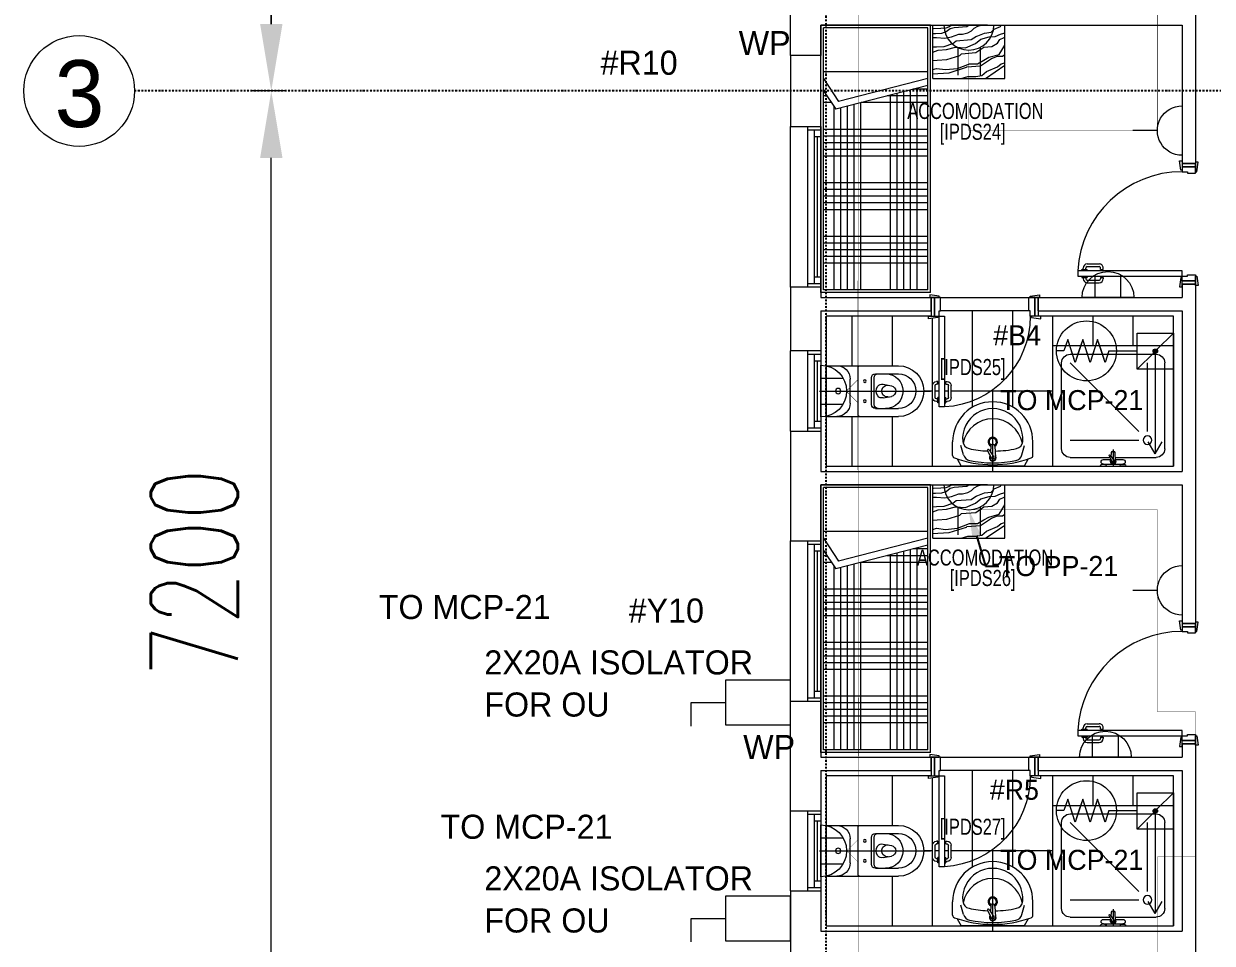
# Model space of a CAD drawing. Header units: metres. Extents: x 85953 to 212055, y -1481497 to -1363692.
# Drawn here: x 94620 to 103501, y -1388507 to -1381635 of the extents above; entities that cross this region are included whole.
import ezdxf
from ezdxf import colors
from ezdxf.entities.mleader import LeaderData, LeaderLine
from ezdxf.math import Vec2, Vec3

# ---------------------------------------------------------------- set-up
doc = ezdxf.new("R2010")
doc.units = ezdxf.units.M
doc.linetypes.add('DASHDOT', pattern=[25.4, 12.7, -6.35, 0, -6.35])
doc.layers.get('Defpoints').update_dxf_attribs({"lineweight": 0})
for name, color, linetype, lineweight in [('72_EGR_BASE_TEXT', 8, 'Continuous', 0), ('Aluminum', 8, 'Continuous', 0), ('AxisBalloons_2', 8, 'Continuous', 0), ('car', 8, 'Continuous', 0), ('Dims', 8, 'Continuous', 0), ('Medical Equipment and Furniture', 8, 'Continuous', 0), ('Proj', 8, 'Continuous', 0), ('SANIT', 8, 'Continuous', 0), ('Structure', 8, 'Continuous', 9), ('TEXT', 8, 'Continuous', 0), ('Tiles', 8, 'Continuous', 0), ('Walls', 8, 'Continuous', 0), ('Wooden Joinery', 8, 'Continuous', 0)]:
    doc.layers.add(name, color=color, linetype=linetype, lineweight=lineweight)
doc.layers.add('AMA-SO-POWER', color=7, linetype='Continuous', true_color=0x487e3e)
doc.layers.add('axes', color=8, linetype='Continuous')
for name, color, linetype, lineweight, true_color in [('E-POWR', 7, 'Continuous', 9, 0x487e3e), ('E-POWR-IDEN _1-100_', 7, 'Continuous', 9, 0x487e3e), ('E-PW', 7, 'Continuous', 9, 0x487e3e), ('EXF', 7, 'Continuous', 0, 0x487e3e)]:
    doc.layers.add(name, color=color, linetype=linetype, lineweight=lineweight, true_color=true_color)
doc.styles.add('DIMENSION', font='romans.shx', dxfattribs={"width": 0.7})
doc.styles.add('Optima_5', font='', dxfattribs={"height": 3.001645})
doc.styles.get("Standard").update_dxf_attribs({"font": 'GOTHIC.TTF'})
doc.styles.add('X3G_ENTITY_2587EA', font='swisscl.ttf', dxfattribs={"height": 200})
doc.styles.get('Optima_5').set_extended_font_data('Optima')
doc.dimstyles.new('D500', dxfattribs={"dimtxt": 650, "dimasz": 500, "dimexe": 150, "dimexo": 100, "dimgap": 250, "dimtad": 1, "dimdec": 0, "dimtxsty": 'DIMENSION', "dimcen": 100, "dimdle": 150, "dimclrd": 250, "dimclre": 250, "dimclrt": 7, "dimadec": 0, "dimazin": 0, "dimtfac": 1, "dimtdec": 0, "dimtmove": 0, "dimatfit": 3, "dimfxl": 1, "dimlwd": 5, "dimlwe": 5, "dimarcsym": 0})

# ---------------------------------------------------------------- blocks, each defined once
blk = doc.blocks.new('GI-041_dwg_E-SKT2-3902840-GI-041')
at = {"layer": 'E-POWR'}
blk.add_line((0.1982, 0), (-0.1982, 0), dxfattribs=at)
at = {"layer": 'E-PW'}
for p, q in [((-0.0879, 0.1765), (-0.0879, 0.3944)), ((0.0878, 0.1766), (0.0878, 0.3944)), ((-0.1466, 0), (0.1466, 0))]:
    blk.add_line(p, q, dxfattribs=at)
blk.add_arc((0, 0), 0.1972, 0.0142, 180.0142, dxfattribs=at)
blk = doc.blocks.new('NORMAL SOCKET')
at = {"layer": 'E-POWR'}
for p, q in [((0, 308), (0, 615)), ((-308, 0), (308, 0))]:
    blk.add_line(p, q, dxfattribs=at)
blk.add_ellipse((0, 0), major_axis=(33, 306), ratio=1, start_param=4.81904, end_param=7.960633, dxfattribs=at)
blk = doc.blocks.new('GI-041_dwg__U120-3902841-GI-041')
at = {"layer": 'E-POWR', "flags": 128}
blk.add_lwpolyline([(-0.1145, 0), (0.1145, 0), (0.1145, 0.1572), (-0.1145, 0.1572)], close=True, dxfattribs=at)
blk.add_lwpolyline([(0.2354, 0.1613), (0.2354, 0.0786), (0.1145, 0.0786)], dxfattribs=at)
blk = doc.blocks.new('WALL OUTLET')
at = {"layer": 'E-POWR', "extrusion": (9.94399e-05, 4.90741e-07, 1)}
blk.add_line((-193.4, 0, 0), (193.4, 0, 0), dxfattribs=at)
blk.add_line((-193.4, 0, 0), (193.4, 0, 0), dxfattribs=at)
at = {"layer": 'E-POWR', "extrusion": (9.94399e-05, 4.90741e-07, 1), "elevation": 0}
for points in [[(-96.7, 0), (-96.7, 167.5)], [(96.7, 0), (96.7, 167.5)]]:
    blk.add_lwpolyline(points, dxfattribs=at)
at = {"layer": 'E-POWR', "extrusion": (9.94399e-05, 4.90741e-07, 1)}
blk.add_arc((0, 0, 0), 193.4, 359.99626, 179.99626, dxfattribs=at)
blk = doc.blocks.new('E-WATER HEATER SKT')
at = {"layer": 'E-POWR'}
h = blk.add_hatch(color=256, dxfattribs=at)
h.dxf.hatch_style = 1
h.paths.add_polyline_path([(-0.4153, 0.0019, 1), (-0.4426, 0.0019, 1)])
for p, q in [((-0.5415, -0.1106), (-0.5415, 0.1144)), ((-0.5415, 0.1144), (-0.3165, 0.1144))]:
    blk.add_line(p, q, dxfattribs=at)
blk.add_lwpolyline([(-0.5415, 0.1144), (-0.3165, 0.1144), (-0.3165, -0.1106), (-0.5415, -0.1106)], close=True, dxfattribs=at)
for points in [[(-0.4208, 0.01), (-0.3165, 0.1144)], [(-0.1398, 0), (-0.3165, 0)], [(-0.1398, 0), (-0.1165, 0.0717), (-0.0932, 0)], [(-0.1398, 0), (-0.1165, 0.0717), (-0.0699, -0.0717), (-0.0233, 0.0717), (0.0233, -0.0717), (0.0699, 0.0717), (0.1165, -0.0717), (0.1398, 0), (0.1865, 0)], [(-0.0932, 0), (-0.0699, -0.0717), (-0.0466, 0)], [(-0.0466, 0), (-0.0233, 0.0717), (0, 0)], [(0, 0), (0.0233, -0.0717), (0.0466, 0)], [(0.0466, 0), (0.0699, 0.0717), (0.0932, 0)], [(0.0932, 0), (0.1165, -0.0717), (0.1398, 0)], [(-0.5415, -0.1106), (-0.4371, -0.0063)]]:
    blk.add_lwpolyline(points, dxfattribs=at)
for centre, radius in [((0, 0), 0.1865), ((-0.429, 0.0019), 0.0137)]:
    blk.add_circle(centre, radius, dxfattribs=at)
blk = doc.blocks.new('arrow')
at = {"layer": 'E-POWR'}
for points in [[(139990, -1398284.6), (140757.7, -1398284.6), (140757.7, -1398284.6)], [(140757.7, -1398284.6), (140667.3, -1398232.4)], [(140757.7, -1398284.6), (140667.3, -1398336.8)]]:
    blk.add_lwpolyline(points, dxfattribs=at)
blk = doc.blocks.new('Bedside')
at = {"layer": 'Medical Equipment and Furniture'}
for p, q in [((-470527.6, -309417.8), (-470527.6, -308877.8)), ((-470527.6, -308877.8), (-470127.6, -308877.8)), ((-470127.6, -309417.8), (-470127.6, -308877.8)), ((-470527.6, -309417.8), (-470127.6, -309417.8))]:
    blk.add_line(p, q, dxfattribs=at)
for points in [[(-470527.6, -309024.7), (-470428.4, -308877.8)], [(-470527.6, -309204.1), (-470512.4, -309154.5), (-470512.4, -309095.1), (-470504, -309051.9), (-470474.6, -309016.8), (-470439.3, -308934.5), (-470417.4, -308907.5), (-470409.4, -308877.8)], [(-470461, -309417.8), (-470452.7, -309390.6), (-470461.1, -309321.8), (-470452.7, -309232.7), (-470417.4, -309143.7), (-470417.4, -309082.9), (-470390.5, -309037.1), (-470368.6, -308999.3), (-470347.6, -308921), (-470314.8, -308900.8), (-470276.9, -308879.2), (-470276.2, -308877.8)], [(-470376.7, -308979.8), (-470361, -308934.5), (-470361, -308895.4), (-470348.5, -308877.8)], [(-470329.6, -309417.8), (-470314.8, -309378.4), (-470309.7, -309315), (-470292.9, -309247.6), (-470298.8, -309172), (-470266, -309099.1), (-470233.2, -309058.7), (-470214.7, -308996.6), (-470212.2, -308952.1), (-470195.3, -308910.2), (-470187.8, -308885.9), (-470185, -308877.8)], [(-470293.8, -309035.8), (-470287.9, -308976.3), (-470263.5, -308934.5), (-470236.5, -308917), (-470219.7, -308883.2), (-470219.7, -308881.9)], [(-470212.4, -309093.9), (-470187.8, -309030.3), (-470181.9, -308981.7), (-470157.5, -308958.8), (-470139, -308910.2), (-470128, -308906.2)], [(-470492, -309417.8), (-470489.8, -309379.3), (-470485.2, -309294.7), (-470443.6, -309166.4), (-470439.8, -309162), (-470431.7, -309061.3), (-470376.7, -308979.8)], [(-470391.8, -309417.8), (-470390, -309384.8), (-470386, -309313.2), (-470354.7, -309216.4), (-470342.7, -309202.5), (-470334.1, -309095.5), (-470293.8, -309035.8)], [(-470219.7, -309417.8), (-470219.7, -309390.6), (-470225.6, -309327.2), (-470214.7, -309278.6), (-470195.3, -309223.3), (-470195.3, -309196.3), (-470185.2, -309154.5), (-470170.9, -309127.5), (-470149.9, -309108.6), (-470136.5, -309081.6), (-470127.6, -309055.5)], [(-470293.7, -309417.8), (-470291.4, -309413.4), (-470290.1, -309390.4), (-470286.9, -309331.6), (-470265.8, -309266.4), (-470245.6, -309243), (-470236.6, -309129.7), (-470210.9, -309091.7)], [(-470191.5, -309417.8), (-470190.3, -309396), (-470187.8, -309350.1), (-470176.8, -309316.4), (-470152.4, -309288), (-470146.6, -309258.4), (-470139, -309163.9), (-470128, -309147.7)], [(-470156.7, -309417.8), (-470153.4, -309411.3), (-470150.3, -309358.2), (-470148.1, -309317.5), (-470141.3, -309296.4), (-470127.6, -309280.5)]]:
    blk.add_lwpolyline(points, dxfattribs=at)
blk = doc.blocks.new('bed domestic1')
at = {"layer": 'Medical Equipment and Furniture'}
for p, q in [((-472127.6, -309434.6), (-470127.6, -309434.6)), ((-472127.6, -309434.6), (-472127.6, -310254.6)), ((-472107.6, -309454.6), (-470147.6, -309454.6)), ((-472107.6, -309454.6), (-472107.6, -310234.6)), ((-471907.6, -309454.6), (-471907.6, -310234.6)), ((-471857.6, -309454.6), (-471857.6, -310234.6)), ((-471807.6, -309454.6), (-471807.6, -310234.6)), ((-471757.6, -309454.6), (-471757.6, -310234.6)), ((-471707.6, -309454.6), (-471707.6, -310234.6)), ((-471507.6, -309454.6), (-471507.6, -310234.6)), ((-471457.6, -309454.6), (-471457.6, -310234.6)), ((-471407.6, -309454.6), (-471407.6, -310234.6)), ((-471357.6, -309454.6), (-471357.6, -310234.6)), ((-471307.6, -309454.6), (-471307.6, -310234.6)), ((-471107.6, -309454.6), (-471107.6, -310234.6)), ((-471057.6, -309454.6), (-471057.6, -310234.6)), ((-471007.6, -309454.6), (-471007.6, -310234.6)), ((-470957.6, -309454.6), (-470957.6, -310234.6)), ((-470907.6, -309454.6), (-470907.6, -310234.6)), ((-470579.3, -309454.6), (-470757, -310142.9)), ((-470707.6, -309454.6), (-470707.6, -309951.7)), ((-470527.6, -309454.6), (-470699.7, -310120.9)), ((-470657.6, -309454.6), (-470657.6, -309758.1)), ((-470607.6, -309454.6), (-470607.6, -309564.4)), ((-470477.6, -309454.6), (-470477.6, -310234.6)), ((-470147.6, -309454.6), (-470147.6, -310234.6)), ((-470127.6, -309434.6), (-470127.6, -310254.6)), ((-472107.6, -309534.6), (-470599.9, -309534.6)), ((-472107.6, -309584.6), (-470612.8, -309584.6)), ((-472107.6, -309634.6), (-470625.8, -309634.6)), ((-472107.6, -309684.6), (-470638.7, -309684.6)), ((-472107.6, -309734.6), (-470651.6, -309734.6)), ((-472107.6, -309954.6), (-470708.4, -309954.6)), ((-472107.6, -310004.6), (-470721.3, -310004.6)), ((-472107.6, -310054.6), (-470734.2, -310054.6)), ((-472107.6, -310104.6), (-470747.1, -310104.6)), ((-470527.6, -310234.6), (-470699.7, -310120.9)), ((-472107.6, -310154.6), (-470739.3, -310154.6)), ((-470618.3, -310234.6), (-470757, -310142.9)), ((-470707.6, -310175.6), (-470707.6, -310234.6)), ((-470657.6, -310208.6), (-470657.6, -310234.6)), ((-472127.6, -310254.6), (-470127.6, -310254.6)), ((-472107.6, -310234.6), (-470147.6, -310234.6))]:
    blk.add_line(p, q, dxfattribs=at)
blk = doc.blocks.new('PORTE9010')
at = {"layer": 'Wooden Joinery'}
for p, q in [((-0.3111, 1.1678), (-0.3211, 1.1678)), ((-0.3111, 1.1778), (-0.3111, 1.1378)), ((-0.3011, 1.1778), (-0.3111, 1.1778)), ((-0.2611, 1.1778), (-0.2511, 1.1778)), ((-0.2511, 1.1778), (-0.2511, 1.1378)), ((-0.2511, 1.1678), (-0.2411, 1.1678)), ((-0.3511, 1.1378), (-0.3511, 1.0478)), ((-0.3311, 1.1378), (-0.3311, 1.0478)), ((-0.3111, 1.1478), (-0.3211, 1.1478)), ((-0.3011, 1.1378), (-0.3111, 1.1378)), ((-0.2611, 1.1378), (-0.2511, 1.1378)), ((-0.2511, 1.1478), (-0.2411, 1.1478)), ((-0.2311, 1.1378), (-0.2311, 1.0478)), ((-0.2111, 1.1378), (-0.2111, 1.0478)), ((-0.3111, 1.0378), (-0.3211, 1.0378)), ((-0.3111, 1.0178), (-0.3211, 1.0178)), ((-0.3111, 1.0378), (-0.3111, 1.0178)), ((-0.2511, 1.0378), (-0.2411, 1.0378)), ((-0.2511, 1.0378), (-0.2511, 1.0178)), ((-0.2511, 1.0178), (-0.2411, 1.0178))]:
    blk.add_line(p, q, dxfattribs=at)
for points in [[(-0.2611, 0.4288), (-0.2611, 1.2078), (-0.3011, 1.2078), (-0.3011, 0.4288)], [(-0.3111, 0.4288), (-0.3111, 0.4388), (-0.3811, 0.4488), (-0.3811, 0.4288)], [(0.4889, 0.4288), (0.4889, 0.4388), (0.5589, 0.4488), (0.5589, 0.4288)], [(-0.3011, 0.3288), (-0.3011, 0.3188), (-0.3711, 0.3088), (-0.3711, 0.3288)], [(0.4789, 0.3288), (0.4789, 0.3188), (0.5489, 0.3088), (0.5489, 0.3288)]]:
    blk.add_lwpolyline(points, close=True, dxfattribs=at)
for points in [[(-0.3361, 0.4288), (-0.3361, 0.3288), (-0.3611, 0.3288), (-0.3611, 0.4288), (-0.3361, 0.4288)], [(-0.3361, 0.4288), (-0.3011, 0.4288), (-0.3011, 0.3888), (-0.2911, 0.3888), (-0.2911, 0.3288), (-0.3361, 0.3288), (-0.3361, 0.4288)], [(0.5139, 0.4288), (0.4789, 0.4288), (0.4789, 0.3888), (0.4689, 0.3888), (0.4689, 0.3288), (0.5139, 0.3288), (0.5139, 0.4288)], [(0.5139, 0.4288), (0.5139, 0.3288), (0.5389, 0.3288), (0.5389, 0.4288), (0.5139, 0.4288)]]:
    blk.add_lwpolyline(points, dxfattribs=at)
for centre, radius, start, end in [((-0.3211, 1.1378), 0.03, 90, 180), ((-0.3011, 0.4288), 0.78, 0, 87.06047), ((-0.2411, 1.1378), 0.03, 0, 90), ((-0.3211, 1.1378), 0.01, 90, 180), ((-0.2411, 1.1378), 0.01, 0, 90), ((-0.3211, 1.0478), 0.03, 180, 270), ((-0.3211, 1.0478), 0.01, 180, 270), ((-0.2411, 1.0478), 0.01, 270, 0), ((-0.2411, 1.0478), 0.03, 270, 0)]:
    blk.add_arc(centre, radius, start, end, dxfattribs=at)
blk = doc.blocks.new('A$C26754117')
at = {"layer": 'car'}
for p, q in [((750, 820), (90, 820)), ((90, 720), (750, 720))]:
    blk.add_line(p, q, dxfattribs=at)
at = {"layer": 'Wooden Joinery'}
for p, q in [((710, 191.2), (700, 191.2)), ((710, 171.2), (710, 191.2)), ((770, 191.2), (780, 191.2)), ((770, 171.2), (770, 191.2)), ((670, 71.2), (670, 161.2)), ((690, 71.2), (690, 161.2)), ((710, 171.2), (700, 171.2)), ((770, 171.2), (780, 171.2)), ((790, 71.2), (790, 161.2)), ((810, 71.2), (810, 161.2)), ((710, 61.2), (700, 61.2)), ((710, 41.2), (700, 41.2)), ((710, 31.2), (710, 71.2)), ((720, 71.2), (710, 71.2)), ((720, 31.2), (710, 31.2)), ((760, 71.2), (770, 71.2)), ((760, 31.2), (770, 31.2)), ((770, 31.2), (770, 71.2)), ((770, 61.2), (780, 61.2)), ((770, 41.2), (780, 41.2))]:
    blk.add_line(p, q, dxfattribs=at)
for points in [[(80, 820), (80, 830), (10, 840), (10, 820)], [(760, 820), (760, 830), (830, 840), (830, 820)], [(70, 680), (70, 670), (0, 660), (0, 680)], [(720, 680), (720, 1.2), (760, 1.2), (760, 680)], [(770, 680), (770, 670), (840, 660), (840, 680)]]:
    blk.add_lwpolyline(points, close=True, dxfattribs=at)
for points in [[(45, 680), (45, 820), (20, 820), (20, 680), (45, 680)], [(45, 680), (80, 680), (80, 720), (90, 720), (90, 820), (45, 820), (45, 680)], [(795, 680), (760, 680), (760, 720), (750, 720), (750, 820), (795, 820), (795, 680)], [(795, 680), (795, 820), (820, 820), (820, 680), (795, 680)]]:
    blk.add_lwpolyline(points, dxfattribs=at)
for centre, radius, start, end in [((760, 680), 680, 180, 266.62771), ((700, 161.2), 30, 90, 180), ((780, 161.2), 30, 0, 90), ((700, 161.2), 10, 90, 180), ((780, 161.2), 10, 0, 90), ((700, 71.2), 30, 180, 270), ((700, 71.2), 10, 180, 270), ((780, 71.2), 10, 270, 0), ((780, 71.2), 30, 270, 0)]:
    blk.add_arc(centre, radius, start, end, dxfattribs=at)
blk = doc.blocks.new('SHOWER TRAY 80x80')
at = {"layer": 'SANIT'}
for p, q in [((0, 0), (0, 0.8)), ((0.8, 0.8), (0, 0.8)), ((0.8, 0), (0.8, 0.8)), ((0.1143, 0.7429), (0.6857, 0.7429)), ((0.0571, 0.4124), (0.0571, 0.6857)), ((0.7429, 0.1143), (0.7429, 0.6857)), ((0.1714, 0.1143), (0.1714, 0.5714)), ((0.2286, 0.6286), (0.6857, 0.6286)), ((0.2286, 0.5714), (0.6857, 0.1143)), ((0.01, 0.455), (0.01, 0.475)), ((0.0163, 0.475), (0.01, 0.475)), ((0.11, 0.4), (0, 0.4)), ((0.0125, 0.455), (0.01, 0.455)), ((0.0125, 0.335), (0.0125, 0.465)), ((0.0895, 0.4105), (0.0316, 0.4139)), ((0.0715, 0.3808), (0.0334, 0.4058)), ((0.0425, 0.4133), (0.0425, 0.465)), ((0.01, 0.345), (0.01, 0.325)), ((0.0125, 0.345), (0.01, 0.345)), ((0.0163, 0.325), (0.01, 0.325)), ((0.0667, 0.3728), (0.0271, 0.3939)), ((0.0407, 0.3866), (0.0316, 0.3861)), ((0.0425, 0.335), (0.0425, 0.3857)), ((0.0571, 0.1143), (0.0571, 0.3779)), ((0.0608, 0.3878), (0.0895, 0.3895)), ((0, 0), (0.8, 0)), ((0.1143, 0.0571), (0.6857, 0.0571))]:
    blk.add_line(p, q, dxfattribs=at)
blk.add_circle((0.1714, 0.6286), 0.0286, dxfattribs=at)
for centre, radius, start, end in [((0.1143, 0.6857), 0.0571, 90, 180), ((0.6857, 0.6857), 0.0571, 360, 90), ((0, 0.475), 0.01, 0, 90), ((0.0275, 0.465), 0.015, 0, 180), ((0, 0.455), 0.01, 270, 0), ((0.03, 0.4), 0.0175, 49.63201, 309.25255), ((0.03, 0.4), 0.014, 83.26708, 276.73292), ((0.03, 0.4), 0.00676, 54.04228, 244.58733), ((0.0895, 0.4), 0.0105, 270, 90), ((0, 0.345), 0.01, 0, 90), ((0, 0.325), 0.01, 270, 0), ((0.0275, 0.335), 0.015, 180, 0), ((0.0691, 0.3768), 0.00467, 239.31481, 59.31481), ((0.1143, 0.1143), 0.0571, 180, 270), ((0.6857, 0.1143), 0.0571, 270, 360)]:
    blk.add_arc(centre, radius, start, end, dxfattribs=at)
blk = doc.blocks.new('lav-manta 60')
at = {"layer": 'SANIT'}
for p, q in [((-0.2658, -0.0529), (-0.2358, 0)), ((-0.2358, 0), (0.2358, 0)), ((0, 0.04), (0, -0.56)), ((0.2658, -0.0529), (0.2358, 0)), ((-0.3, -0.0789), (-0.3, -0.18)), ((-0.2185, -0.0841), (-0.2383, -0.1537)), ((-0.015, -0.1473), (-0.0199, -0.064)), ((0.0274, -0.121), (-0.0078, -0.0673)), ((0.0389, -0.1142), (0.0087, -0.0575)), ((0.0191, -0.077), (0.0199, -0.064)), ((0.2185, -0.0841), (0.2383, -0.1537)), ((0.3, -0.0789), (0.3, -0.18)), ((0.015, -0.1473), (0.0174, -0.1057))]:
    blk.add_line(p, q, dxfattribs=at)
for centre, radius, start, end in [((-0.28, -0.0789), 0.02, 109.82288, 180), ((0, -0.8557), 0.8457, 70.17712, 109.82288), ((-0.1608, -0.1006), 0.06, 101.80862, 164.07939), ((0, -0.8696), 0.8457, 78.19138, 101.80862), ((0, -0.0617), 0.025, 320.74745, 220.36799), ((0, -0.0617), 0.02, 353.26708, 186.68201), ((0, -0.0617), 0.00966, 25.41267, 215.95772), ((0.1608, -0.1006), 0.06, 15.92061, 78.19138), ((0.28, -0.0789), 0.02, 0, 70.17712), ((-0.1645, -0.189), 0.06, 102.08826, 174.81422), ((0, -0.1282), 0.2252, 190.60973, 349.39027), ((0, -0.9572), 0.8457, 91.15716, 102.08826), ((0, -0.18), 0.035, 115.31059, 64.68941), ((0, -0.18), 0.0275, 117.14957, 62.85043), ((0, -0.1473), 0.015, 180, 0), ((0, -0.9572), 0.8457, 88.54856, 88.84398), ((0.0332, -0.1176), 0.00666, 210.68519, 30.68519), ((0, -0.9572), 0.8457, 77.91174, 87.42745), ((0.1645, -0.189), 0.06, 5.18578, 77.91174), ((0, -0.18), 0.3, 180, 0), ((0, -0.2039), 0.2252, 174.81422, 5.18578)]:
    blk.add_arc(centre, radius, start, end, dxfattribs=at)
blk = doc.blocks.new('WC manta')
at = {"layer": 'SANIT'}
for p, q in [((-0.13, 0.18), (-0.13, -0.18)), ((-0.12, 0.19), (0.41, 0.19)), ((0.109, 0.18), (0.109, -0.18)), ((0.05, 0.09), (0.05, -0.09)), ((0.209, 0.1), (0.209, -0.1)), ((0.229, 0.1), (0.229, -0.1)), ((0.239, 0.13), (0.41, 0.13)), ((-0.18, 0), (0.65, 0)), ((0.2955, 0.051), (0.3581, 0.0393)), ((0.2955, -0.051), (0.3581, -0.0393)), ((0.239, -0.13), (0.41, -0.13)), ((-0.12, -0.19), (0.41, -0.19))]:
    blk.add_line(p, q, dxfattribs=at)
for centre, radius in [((-0.04, 0), 0.02), ((0.159, 0.0752), 0.01), ((0.159, -0.0753), 0.01)]:
    blk.add_circle(centre, radius, dxfattribs=at)
for centre, radius, start, end in [((-0.12, 0.18), 0.01, 90, 180), ((-0.05, 0.09), 0.1, 0, 90), ((0.119, 0.18), 0.01, 90, 180), ((0.41, 0), 0.19, 270, 90), ((0.239, 0.1), 0.03, 90, 180), ((0.259, 0.1), 0.03, 90, 180), ((0.3147, 0), 0.13, 270, 90), ((0.41, 0), 0.13, 270, 90), ((0.3029, 0), 0.0588, 141.52497, 218.47503), ((0.2882, 0.0117), 0.04, 79.42885, 141.52497), ((0.3454, 0), 0.0588, 166.41759, 193.58241), ((0.3271, 0.0044), 0.04, 79.42885, 166.41759), ((0.3507, 0), 0.04, 280.57115, 79.42885), ((0.2882, -0.0117), 0.04, 218.47503, 280.57115), ((0.3271, -0.0044), 0.04, 193.58241, 280.57115), ((-0.05, -0.09), 0.1, 270, 0), ((0.239, -0.1), 0.03, 180, 270), ((0.259, -0.1), 0.03, 180, 270), ((-0.12, -0.18), 0.01, 180, 270), ((0.119, -0.18), 0.01, 180, 270)]:
    blk.add_arc(centre, radius, start, end, dxfattribs=at)
blk = doc.blocks.new('*D46')
at = {"layer": 'Defpoints', "color": 0, "transparency": 16777216}
for p in [(96669.4, -1374937.7, -2.4), (96469.4, -1382137.7, -2.4), (96469.4, -1382137.7)]:
    blk.add_point(p, dxfattribs=at)
at = {"layer": 'Dims', "color": 250, "linetype": 'Continuous', "lineweight": 5, "transparency": 16777216}
for p, q in [((96569.4, -1374937.7), (96319.4, -1374937.7)), ((96469.4, -1375437.7), (96469.4, -1381637.7)), ((96369.4, -1382137.7), (96319.4, -1382137.7))]:
    blk.add_line(p, q, dxfattribs=at)
at = {"layer": 'Dims', "color": 250, "transparency": 16777216}
for points in [[(96386.1, -1375437.7), (96552.8, -1375437.7), (96469.4, -1374937.7)], [(96386.1, -1381637.7), (96552.8, -1381637.7), (96469.4, -1382137.7)]]:
    blk.add_solid(points, dxfattribs=at)
at = {"layer": 'Dims', "color": 7, "lineweight": 0, "transparency": 16777216, "insert": (95894.4, -1378537.7), "char_height": 650, "attachment_point": 5, "rotation": 90, "style": 'DIMENSION'}
blk.add_mtext('7200', dxfattribs=at)
blk = doc.blocks.new('*D47')
at = {"layer": 'Defpoints', "color": 0, "transparency": 16777216}
for p in [(96469.4, -1374937.7), (96669.4, -1374937.7, -2.4), (96469.4, -1382137.7, -2.4)]:
    blk.add_point(p, dxfattribs=at)
at = {"layer": 'Dims', "color": 250, "linetype": 'Continuous', "lineweight": 5, "transparency": 16777216}
for p, q in [((96569.4, -1374937.7), (96319.4, -1374937.7)), ((96469.4, -1381637.7), (96469.4, -1375437.7)), ((96369.4, -1382137.7), (96319.4, -1382137.7))]:
    blk.add_line(p, q, dxfattribs=at)
at = {"layer": 'Dims', "color": 250, "transparency": 16777216}
for points in [[(96386.1, -1375437.7), (96552.8, -1375437.7), (96469.4, -1374937.7)], [(96386.1, -1381637.7), (96552.8, -1381637.7), (96469.4, -1382137.7)]]:
    blk.add_solid(points, dxfattribs=at)
at = {"layer": 'Dims', "color": 7, "lineweight": 0, "transparency": 16777216, "insert": (95894.4, -1378537.7), "char_height": 650, "attachment_point": 5, "rotation": 90, "style": 'DIMENSION'}
blk.add_mtext('7200', dxfattribs=at)
blk = doc.blocks.new('*D44')
at = {"layer": 'Defpoints', "color": 0, "transparency": 16777216}
for p in [(96469.4, -1382137.7), (96669.4, -1382137.7, -2.4), (96469.4, -1389337.7, -2.4)]:
    blk.add_point(p, dxfattribs=at)
at = {"layer": 'Dims', "color": 250, "linetype": 'Continuous', "lineweight": 5, "transparency": 16777216}
for p, q in [((96569.4, -1382137.7), (96319.4, -1382137.7)), ((96469.4, -1388837.7), (96469.4, -1382637.7)), ((96369.4, -1389337.7), (96319.4, -1389337.7))]:
    blk.add_line(p, q, dxfattribs=at)
at = {"layer": 'Dims', "color": 250, "transparency": 16777216}
for points in [[(96386.1, -1382637.7), (96552.8, -1382637.7), (96469.4, -1382137.7)], [(96386.1, -1388837.7), (96552.8, -1388837.7), (96469.4, -1389337.7)]]:
    blk.add_solid(points, dxfattribs=at)
at = {"layer": 'Dims', "color": 7, "lineweight": 0, "transparency": 16777216, "insert": (95894.4, -1385737.7), "char_height": 650, "attachment_point": 5, "rotation": 90, "style": 'DIMENSION'}
blk.add_mtext('7200', dxfattribs=at)

msp = doc.modelspace()

# ---------------------------------------------------------------- linework, layer by layer
at = {"layer": 'Aluminum'}
for p, q in [((100475.3, -1382402.7, -0.1), (100475.3, -1383602.7, -0.1)), ((100575.3, -1382402.7, -0.1), (100575.3, -1383602.7, -0.1)), ((100475.3, -1382427.7, -0.1), (100575.3, -1382427.7, -0.1)), ((100525.3, -1382427.7, -0.1), (100525.3, -1383577.7, -0.1)), ((100525.3, -1382477.7, -0.1), (100575.3, -1382477.7, -0.1)), ((100550.3, -1383527.7, -0.1), (100550.3, -1382477.7, -0.1)), ((100525.3, -1383527.7, -0.1), (100575.3, -1383527.7, -0.1)), ((100475.3, -1383577.7, -0.1), (100575.3, -1383577.7, -0.1)), ((100475.3, -1384080.7, -0.1), (100475.3, -1384680.7, -0.1)), ((100475.3, -1384105.7, -0.1), (100575.3, -1384105.7, -0.1)), ((100525.3, -1384105.7, -0.1), (100525.3, -1384655.7, -0.1)), ((100575.3, -1384080.7, -0.1), (100575.3, -1384680.7, -0.1)), ((100525.3, -1384155.7, -0.1), (100575.3, -1384155.7, -0.1)), ((100550.3, -1384605.7, -0.1), (100550.3, -1384155.7, -0.1)), ((100525.3, -1384605.7, -0.1), (100575.3, -1384605.7, -0.1)), ((100475.3, -1384655.7, -0.1), (100575.3, -1384655.7, -0.1)), ((100475.3, -1385498.7, 1.1), (100475.3, -1386698.7, 1.1)), ((100475.3, -1385523.7, 1.1), (100575.3, -1385523.7, 1.1)), ((100525.3, -1385523.7, 1.1), (100525.3, -1386673.7, 1.1)), ((100575.3, -1385498.7, 1.1), (100575.3, -1386698.7, 1.1)), ((100525.3, -1385573.7, 1.1), (100575.3, -1385573.7, 1.1)), ((100550.3, -1386623.7, 1.1), (100550.3, -1385573.7, 1.1)), ((100475.3, -1386673.7, 0.3), (100575.3, -1386673.7, 0.3)), ((100525.3, -1386623.7, 1.1), (100575.3, -1386623.7, 1.1)), ((100475.3, -1387516.7, 0.3), (100475.3, -1388116.7, 0.3)), ((100475.3, -1387541.7, 0.3), (100575.3, -1387541.7, 0.3)), ((100525.3, -1387541.7, 0.3), (100525.3, -1388091.7, 0.3)), ((100575.3, -1387516.7, 0.3), (100575.3, -1388116.7, 0.3)), ((100525.3, -1387591.7, 0.3), (100575.3, -1387591.7, 0.3)), ((100550.3, -1388041.7, 0.3), (100550.3, -1387591.7, 0.3)), ((100475.3, -1388091.7, 0.3), (100575.3, -1388091.7, 0.3)), ((100525.3, -1388041.7, 0.3), (100575.3, -1388041.7, 0.3))]:
    msp.add_line(p, q, dxfattribs=at)
at = {"layer": 'axes', "linetype": 'DASHDOT'}
for p, q in [((100615.3, -1477267.4, 4.6), (100615.3, -1366691.8, 4.6)), ((119073.3, -1382137.7, 2.3), (95447.5, -1382137.7, 2.3))]:
    msp.add_line(p, q, dxfattribs=at)
at = {"layer": 'AxisBalloons_2', "color": 1}
msp.add_circle((95033.6, -1382137.7, 2.3), 413.9, dxfattribs=at)
at = {"layer": 'E-POWR', "const_width": 3}
msp.add_lwpolyline([(101682.2, -1381832), (101682.2, -1382433.8), (103090.7, -1382433.8), (103090.7, -1378395.4), (100615.3, -1378395.4), (100615.3, -1374960), (103090.7, -1374960), (103090.7, -1375561.8)], dxfattribs=at)
at = {"layer": 'E-POWR', "const_width": 3, "elevation": -4.8}
msp.add_lwpolyline([(101682.2, -1385268), (103091.8, -1385268), (103091.8, -1385889.4), (103091.5, -1386778.8), (103375.3, -1386778.8), (103375.3, -1387862.4), (103091.2, -1387862.4), (103090.7, -1389305.7), (102168.8, -1389305.7), (102168.8, -1388704), (100881.1, -1388704)], dxfattribs=at)
at = {"layer": 'EXF', "const_width": 3}
msp.add_lwpolyline([(100766.1, -1395891.6), (100766.1, -1395891.6), (100853.3, -1395804.4), (100857.1, -1394875.9), (100769.9, -1394788.7), (100857.1, -1394701.5), (100857.1, -1391339.9), (100769.9, -1391252.7), (100857.1, -1391165.5), (100857.1, -1387903.9), (100769.9, -1387816.7), (100857.1, -1387729.5), (100853.3, -1384468.8), (100766.1, -1384381.7), (100853.3, -1384294.5), (100855.9, -1381010), (100768.7, -1380922.9), (100855.9, -1380835.7), (100855.9, -1377596.8), (100768.7, -1377509.7), (100769.7, -1377508.7)], dxfattribs=at)
at = {"layer": 'Proj'}
for p, q in [((100350.3, -1383602.7, -0.1), (100350.3, -1382402.7, -0.1)), ((102310.3, -1384040.7, -0.1), (102310.3, -1383820.7, -0.1)), ((100350.3, -1384680.7, -0.1), (100350.3, -1384080.7, -0.1)), ((100350.3, -1386698.7, 1.1), (100350.3, -1385498.7, 1.1)), ((100350.3, -1386698.7, 1.1), (100350.3, -1385498.7, 1.1)), ((100575.3, -1386698.7, -0.1), (100575.3, -1385498.7, -0.1)), ((100350.3, -1387516.7, 0.3), (100350.3, -1386698.7, 1.1)), ((102310.3, -1387476.7, -0.1), (102310.3, -1387256.7, -0.1)), ((100350.3, -1388116.7, 0.3), (100350.3, -1387516.7, 0.3))]:
    msp.add_line(p, q, dxfattribs=at)
at = {"layer": 'Structure', "elevation": -0.1}
msp.add_lwpolyline([(100350.3, -1382402.7), (100575.3, -1382402.7), (100575.3, -1381872.7), (100350.3, -1381872.7)], close=True, dxfattribs=at)
at = {"layer": 'Tiles'}
for p, q in [((100810.3, -1384190.7, -0.1), (100810.3, -1383820.7, -0.1)), ((101110.3, -1384190.7, -0.1), (101110.3, -1383820.7, -0.1)), ((101410.3, -1384940.7, -0.1), (101410.3, -1383836.4, -0.1)), ((101710.3, -1384500.9, -0.1), (101710.3, -1383780.7, -0.1)), ((102010.3, -1384500.9, -0.1), (102010.3, -1383780.7, -0.1)), ((102610.3, -1384040.7, -0.1), (102610.3, -1383820.7, -0.1)), ((102910.3, -1384040.7, -0.1), (102910.3, -1383820.7, -0.1)), ((101410.3, -1384380.7, -0.1), (101345.3, -1384380.7, -0.1)), ((101460.3, -1384380.7, -0.1), (101430.3, -1384380.7, -0.1)), ((101530.3, -1384380.7, -0.1), (101500.3, -1384380.7, -0.1)), ((102310.3, -1384380.7, -0.1), (101550.3, -1384380.7, -0.1)), ((100810.3, -1384940.7, -0.1), (100810.3, -1384570.7, -0.1)), ((101110.3, -1384940.7, -0.1), (101110.3, -1384570.7, -0.1)), ((101110.3, -1387626.7, -0.1), (101110.3, -1387256.7, -0.1)), ((101410.3, -1388376.7, -0.1), (101410.3, -1387272.4, -0.1)), ((101710.3, -1387936.9, -0.1), (101710.3, -1387216.7, -0.1)), ((102010.3, -1387936.9, -0.1), (102010.3, -1387216.7, -0.1)), ((102610.3, -1387476.7, -0.1), (102610.3, -1387256.7, -0.1)), ((102910.3, -1387476.7, -0.1), (102910.3, -1387256.7, -0.1)), ((101410.3, -1387816.7, -0.1), (101345.3, -1387816.7, -0.1)), ((101460.3, -1387816.7, -0.1), (101430.3, -1387816.7, -0.1)), ((101530.3, -1387816.7, -0.1), (101500.3, -1387816.7, -0.1)), ((102310.3, -1387816.7, -0.1), (101550.3, -1387816.7, -0.1)), ((101110.3, -1388376.7, -0.1), (101110.3, -1388006.7, -0.1))]:
    msp.add_line(p, q, dxfattribs=at)
at = {"layer": 'Tiles', "elevation": -0.1}
for points in [[(101400.3, -1383820.7), (100615.3, -1383820.7), (100615.3, -1384940.7), (103210.3, -1384940.7), (103210.3, -1383820.7), (102200.3, -1383820.7)], [(101400.3, -1387256.7), (100615.3, -1387256.7), (100615.3, -1388376.7), (103210.3, -1388376.7), (103210.3, -1387256.7), (102200.3, -1387256.7)]]:
    msp.add_lwpolyline(points, dxfattribs=at)
at = {"layer": 'Walls'}
for p, q in [((103375.3, -1380144.7, -0.1), (103375.3, -1382680.7, -0.1)), ((100350.3, -1381872.7, -0.1), (100350.3, -1381244.7, -0.1)), ((100575.3, -1381644.7, -0.1), (103275.3, -1381644.7, -0.1)), ((100575.3, -1381644.7, -0.1), (100575.3, -1381872.7, -0.1)), ((103275.3, -1381644.7, -0.1), (103275.3, -1382680.7, -0.1)), ((103275.3, -1382680.7, -0.1), (103375.3, -1382680.7, -0.1)), ((100350.3, -1383602.7, -0.1), (100350.3, -1384080.7, -0.1)), ((100575.3, -1383602.7, -0.1), (100350.3, -1383602.7, -0.1)), ((100575.3, -1383602.7, -0.1), (100575.3, -1383680.7, -0.1)), ((103275.3, -1383580.7, -0.1), (103375.3, -1383580.7, -0.1)), ((103275.3, -1383580.7, -0.1), (103275.3, -1383680.7, -0.1)), ((103375.3, -1383580.7, -0.1), (103375.3, -1386116.7, -0.1)), ((100575.3, -1383680.7, -0.1), (101400.3, -1383680.7, -0.1)), ((101400.3, -1383780.7, -0.1), (101400.3, -1383680.7, -0.1)), ((102200.3, -1383780.7, -0.1), (102200.3, -1383680.7, -0.1)), ((102200.3, -1383680.7, -0.1), (103275.3, -1383680.7, -0.1)), ((100575.3, -1383780.7, -0.1), (101400.3, -1383780.7, -0.1)), ((100575.3, -1383780.7, -0.1), (100575.3, -1384080.7, -0.1)), ((102200.3, -1383780.7, -0.1), (103275.3, -1383780.7, -0.1)), ((103275.3, -1383780.7, -0.1), (103275.3, -1384980.7, -0.1)), ((100575.3, -1384080.7, -0.1), (100350.3, -1384080.7, -0.1)), ((100350.3, -1384680.7, -0.1), (100575.3, -1384680.7, -0.1)), ((100350.3, -1384680.7, -0.1), (100350.3, -1385498.7, 1.1)), ((100575.3, -1384680.7, -0.1), (100575.3, -1384980.7, -0.1)), ((100575.3, -1384980.7, -0.1), (103275.3, -1384980.7, -0.1)), ((100575.3, -1385080.7, -0.1), (103275.3, -1385080.7, -0.1)), ((100575.3, -1385080.7, -0.1), (100575.3, -1385498.7, 1.1)), ((103275.3, -1385080.7, -0.1), (103275.3, -1386116.7, -0.1)), ((100350.3, -1385498.7, 1.1), (100575.3, -1385498.7, 1.1)), ((103275.3, -1386116.7, -0.1), (103375.3, -1386116.7, -0.1)), ((100350.3, -1386698.7, 1.1), (100575.3, -1386698.7, 1.1)), ((100575.3, -1386698.7, 1.1), (100575.3, -1387116.7, -0.1)), ((103275.3, -1387016.7, -0.1), (103375.3, -1387016.7, -0.1)), ((103275.3, -1387016.7, -0.1), (103275.3, -1387116.7, -0.1)), ((103375.3, -1387016.7, -0.1), (103375.3, -1389552.7, -0.1)), ((100575.3, -1387116.7, -0.1), (101400.3, -1387116.7, -0.1)), ((101400.3, -1387216.7, -0.1), (101400.3, -1387116.7, -0.1)), ((102200.3, -1387216.7, -0.1), (102200.3, -1387116.7, -0.1)), ((102200.3, -1387116.7, -0.1), (103275.3, -1387116.7, -0.1)), ((100575.3, -1387216.7, -0.1), (101400.3, -1387216.7, -0.1)), ((100575.3, -1387216.7, -0.1), (100575.3, -1387516.7, 0.3)), ((102200.3, -1387216.7, -0.1), (103275.3, -1387216.7, -0.1)), ((103275.3, -1387216.7, -0.1), (103275.3, -1388416.7, -0.1)), ((100350.3, -1387516.7, 0.3), (100575.3, -1387516.7, 0.3)), ((100350.3, -1388116.7, 0.3), (100350.3, -1389072.7, 2.3)), ((100350.3, -1388116.7, 0.3), (100575.3, -1388116.7, 0.3)), ((100575.3, -1388116.7, 0.3), (100575.3, -1388416.7, 3.5)), ((100575.3, -1388416.7, -0.1), (103275.3, -1388416.7, -0.1))]:
    msp.add_line(p, q, dxfattribs=at)

# ---------------------------------------------------------------- block references
at = {"layer": 'AMA-SO-POWER', "color": 85, "xscale": 1200, "yscale": 1200, "zscale": 1200, "rotation": 180}
for p in [(102560.6, -1384080.3), (102560.6, -1387516.3)]:
    msp.add_blockref('E-WATER HEATER SKT', p, dxfattribs=at)
at = {"layer": 'E-POWR', "extrusion": (0, 0, -1), "xscale": -947.6469886575187, "yscale": 947.6469886575187, "zscale": -947.6469886575187, "rotation": 180.0072249975698}
for p in [(-101682.2, -1381645.1, 4.8), (-101682.2, -1385081.1, 4.8)]:
    msp.add_blockref('GI-041_dwg_E-SKT2-3902840-GI-041', p, dxfattribs=at)
at = {"layer": 'E-POWR'}
for name, p, xscale, yscale, zscale, rotation in [('NORMAL SOCKET', (103275.3, -1382433.8, -4.8), -0.6, 0.6, 0.6, 89.99999999999895), ('NORMAL SOCKET', (103275.3, -1385869.8, -4.8), -0.6, 0.6, 0.6, 89.99999999999895), ('GI-041_dwg__U120-3902841-GI-041', (100106.7, -1386540.8, -4.2), 2127.341102341351, 2127.341102341351, 2127.341102341351, 179.9999999995625), ('GI-041_dwg__U120-3902841-GI-041', (100106.7, -1388154.7, 0), 2127.341102341351, 2127.341102341351, 2127.341102341351, 179.9999999995625)]:
    msp.add_blockref(name, p, dxfattribs=dict(at, xscale=xscale, yscale=yscale, zscale=zscale, rotation=rotation))
at = {"layer": 'E-POWR', "xscale": -1}
for p, rotation in [((102721.9, -1383680.6, 2.4), 359.997882090109), ((100575.3, -1384380.7, -4.8), 269.997882090109), ((102702.4, -1387116.6, 2.4), 359.997882090109), ((100575.3, -1387816.7, -4), 269.997882090109)]:
    msp.add_blockref('WALL OUTLET', p, dxfattribs=dict(at, rotation=rotation))
at = {"layer": 'E-POWR', "color": 85, "rotation": 269.9999727859559}
for p in [(1501360, -1244093.2), (1501360, -1247529.2)]:
    msp.add_blockref('arrow', p, dxfattribs=at)
at = {"layer": 'Medical Equipment and Furniture', "xscale": -1, "rotation": 270}
for name, p in [('bed domestic1', (410829.9, -911517.1, -0.1)), ('Bedside', (410829.9, -911517.1, -0.1)), ('bed domestic1', (410829.9, -914953.1, -0.1)), ('Bedside', (410829.9, -914953.1, -0.1))]:
    msp.add_blockref(name, p, dxfattribs=at)
at = {"layer": 'SANIT'}
for name, p, xscale, yscale, zscale, rotation in [('SHOWER TRAY 80x80', (102310.3, -1384940.7, -0.1), -1125.00003893818, 1125.00003893818, 1125.00003893818, 270), ('WC manta', (100745.3, -1384380.7, -0.1), -1000, 1000, 1000, 180), ('lav-manta 60', (101860.3, -1384940.7, -0.1), 1000, 1000, 1000, 180), ('SHOWER TRAY 80x80', (102310.3, -1388376.7, -0.1), -1125.00003893818, 1125.00003893818, 1125.00003893818, 270), ('WC manta', (100745.3, -1387816.7, -0.1), -1000, 1000, 1000, 180), ('lav-manta 60', (101860.3, -1388376.7, -0.1), 1000, 1000, 1000, 180)]:
    msp.add_blockref(name, p, dxfattribs=dict(at, xscale=xscale, yscale=yscale, zscale=zscale, rotation=rotation))
at = {"layer": 'Wooden Joinery', "xscale": 1000, "yscale": 1000, "zscale": 1000, "rotation": 90.00000000026678}
for p in [(103704.2, -1383219.6, -0.1), (103704.2, -1386655.6, -0.1)]:
    msp.add_blockref('PORTE9010', p, dxfattribs=at)
at = {"layer": 'Wooden Joinery', "xscale": -1}
for p in [(102220.3, -1384500.7, -0.1), (102220.3, -1387936.7, -0.1)]:
    msp.add_blockref('A$C26754117', p, dxfattribs=at)

# ---------------------------------------------------------------- texts
at = {"layer": '72_EGR_BASE_TEXT', "char_height": 120, "attachment_point": 2, "style": 'X3G_ENTITY_2587EA'}
for s, insert in [('ACCOMODATION', (101730.7, -1382226.9, 2.3)), ('[IPDS24]', (101710.3, -1382382.5, -0.1)), ('[IPDS25]', (101710.3, -1384140.8, -0.1)), ('ACCOMODATION', (101803.3, -1385564.7, 2.3)), ('[IPDS26]', (101784.9, -1385717.4, 2.3)), ('[IPDS27]', (101710.3, -1387576.8, -0.1))]:
    msp.add_mtext(s, dxfattribs=dict(at, insert=insert))
at = {"layer": 'E-POWR'}
for p in [(101916.2, -1384523.2, -2.4), (101916.2, -1387959.2, -2.4)]:
    msp.add_text('TO MCP-21', height=150, dxfattribs=at).set_placement(p)
at = {"layer": 'E-POWR', "char_height": 180.1, "attachment_point": 1, "rotation": 360, "line_spacing_factor": 1.047943, "style": 'Optima_5'}
for s, insert in [('#R10', (98930.1, -1381836.4)), ('TO MCP-21', (97272.7, -1385904.3)), ('#Y10', (99140.1, -1385930.8)), ('TO MCP-21', (97734, -1387546.6))]:
    msp.add_mtext(s, dxfattribs=dict(at, insert=insert))
at = {"layer": 'E-POWR', "char_height": 150, "attachment_point": 1}
for s, insert in [('#B4', (101864.6, -1383888.6)), ('#R5', (101838.1, -1387284.9))]:
    msp.add_mtext_dynamic_manual_height_columns(s, width=599.796, gutter_width=177, heights=[0], dxfattribs=dict(at, insert=insert))
at = {"layer": 'E-POWR-IDEN _1-100_', "attachment_point": 1, "rotation": 360, "line_spacing_factor": 1.047943, "style": 'Optima_5'}
for s, insert, char_height, width in [('WP', (99962.2, -1381689.8, 16.2), 180.1, 3.637978807091713e-12), ('2X20A ISOLATOR\\PFOR OU', (98061.2, -1386318.5, -4.2), 180.099, 2475.925), ('WP', (99995.8, -1386950.9, 16.2), 180.1, 3.637978807091713e-12), ('2X20A ISOLATOR\\PFOR OU', (98061.2, -1387932.5, 0), 180.099, 2475.925)]:
    msp.add_mtext(s, dxfattribs=dict(at, insert=insert, char_height=char_height, width=width))
at = {"layer": 'TEXT', "insert": (94849.9, -1381907.5, 2.3), "char_height": 500, "attachment_point": 1}
msp.add_mtext_dynamic_manual_height_columns('3', width=1.122, gutter_width=1, heights=[0], dxfattribs=at)

# ---------------------------------------------------------------- dimensions: what is measured, and where the dimension line sits
at = {"layer": 'Dims', "lineweight": 0}
for base, p1, p2, picture, middle in [((96469.4, -1382137.7, 4.6), (96669.4, -1374937.7, 2.3), (96469.4, -1382137.7, 2.3), '*D46', (95894.4, -1378537.7, 4.6)), ((96469.4, -1374937.7, 4.6), (96469.4, -1382137.7, 2.3), (96669.4, -1374937.7, 2.3), '*D47', (95894.4, -1378537.7, 4.6)), ((96469.4, -1382137.7, 4.6), (96469.4, -1389337.7, 2.3), (96669.4, -1382137.7, 2.3), '*D44', (95894.4, -1385737.7, 4.6))]:
    dim = msp.add_linear_dim(base=base, p1=p1, p2=p2, angle=90, dimstyle='D500', dxfattribs=at)
    dim.commit()
    dim.dimension.update_dxf_attribs({"geometry": picture, "text_midpoint": middle})

# ---------------------------------------------------------------- leaders
at = {"layer": 'E-POWR'}
ml = msp.add_multileader_mtext('Standard', dxfattribs=at)
ml.set_content('TO PP-21', color=256)
ml.set_leader_properties()
ml.build(insert=Vec2(0, 0))
ml.multileader.update_dxf_attribs({"text_right_attachment_type": 6, "dogleg_length": 100, "arrow_head_size": 200})
ctx = ml.context
ctx.base_point, ctx.char_height, ctx.arrow_head_size, ctx.landing_gap_size, ctx.plane_origin = Vec3(101906.4, -1385690, -4.8), 150, 200, 0.09, Vec3(103584.1, -1386977.6, -4.8)
ctx.right_attachment = 6
notes = []
notes.append((ctx, [(0, (1, 1, 0), (101806.4, -1385690, -4.8), (1, 0), 100, [(0, [(101682.2, -1385268, -4.8)], 0, [])])]))
ctx.mtext.insert, ctx.mtext.width, ctx.mtext.flow_direction = Vec3(101906.5, -1385613.1, -4.8), 850.756, 5
for ctx, leaders in notes:
    for number, flags, end, landing, length, lines in leaders:
        leader = LeaderData()
        leader.index, (leader.has_last_leader_line, leader.has_dogleg_vector, leader.attachment_direction) = number, flags
        leader.last_leader_point, leader.dogleg_vector, leader.dogleg_length = Vec3(end), Vec3(landing), length
        for number, points, colour, breaks in lines:
            line = LeaderLine()
            line.index, line.vertices, line.color, line.breaks = number, Vec3.list(points), colors.encode_raw_color(colour), breaks
            leader.lines.append(line)
        ctx.leaders.append(leader)

doc.saveas('drawing.dxf')
